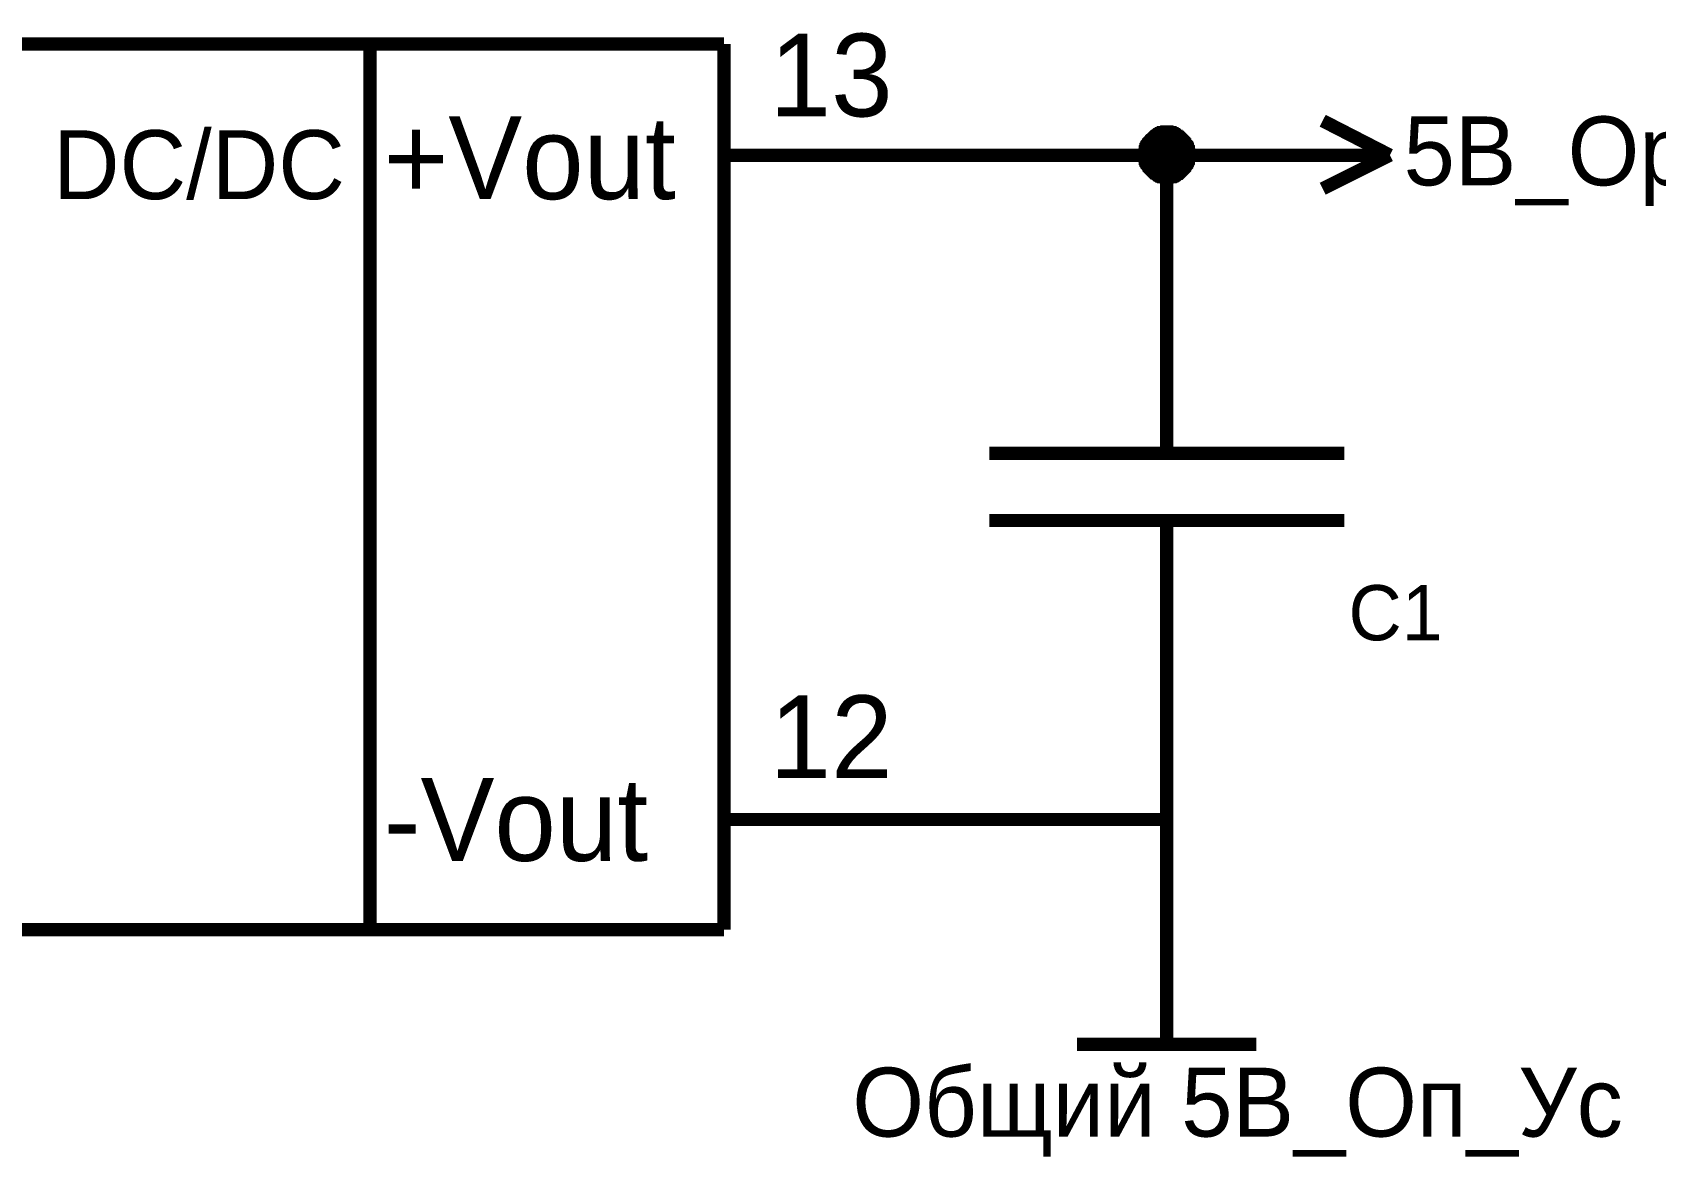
# Model space of a CAD drawing. Header units: millimetres. Extents: x 0 to 567, y 0 to 399.
# Drawn here: x 99.44 to 136.09, y 159.87 to 185.25 of the extents above; entities that cross this region are included whole.
import ezdxf

# ---------------------------------------------------------------- set-up
doc = ezdxf.new("R2010")
doc.units = ezdxf.units.MM
doc.layers.add('Sheet', color=255, linetype='Continuous')

msp = doc.modelspace()

# ---------------------------------------------------------------- linework, layer by layer
at = {"layer": 'Sheet'}
for points, const_width in [([(115.054, 184.992), (90.059, 184.992)], 0.3), ([(107.06, 164.991), (107.06, 184.992)], 0.3), ([(115.054, 164.991), (115.054, 184.992)], 0.3), ([(130.09, 182.482), (128.573, 183.261)], 0.3), ([(124.546, 182.482), (124.546, 182.502), (124.546, 182.541), (124.546, 182.56), (124.566, 182.58), (124.566, 182.619), (124.566, 182.638), (124.585, 182.657), (124.585, 182.696), (124.605, 182.716), (124.605, 182.735), (124.624, 182.755), (124.644, 182.774), (124.644, 182.794), (124.663, 182.813), (124.682, 182.833), (124.702, 182.852), (124.721, 182.871), (124.741, 182.891), (124.76, 182.91), (124.78, 182.91), (124.799, 182.93), (124.819, 182.949), (124.838, 182.949), (124.857, 182.969), (124.877, 182.969), (124.896, 182.988), (124.935, 182.988), (124.955, 182.988), (124.974, 183.008), (124.994, 183.008), (125.033, 183.008), (125.052, 183.008)], 0.3), ([(124.546, 182.482), (124.546, 182.502), (124.546, 182.541), (124.546, 182.56), (124.566, 182.58), (124.566, 182.619), (124.566, 182.638), (124.585, 182.657), (124.585, 182.696), (124.605, 182.716), (124.605, 182.735), (124.624, 182.755), (124.644, 182.774), (124.644, 182.794), (124.663, 182.813), (124.682, 182.833), (124.702, 182.852), (124.721, 182.871), (124.741, 182.891), (124.76, 182.91), (124.78, 182.91), (124.799, 182.93), (124.819, 182.949), (124.838, 182.949), (124.857, 182.969), (124.877, 182.969), (124.896, 182.988), (124.935, 182.988), (124.955, 182.988), (124.974, 183.008), (124.994, 183.008), (125.033, 183.008), (125.052, 183.008)], 0.3), ([(124.546, 182.482), (124.546, 182.502), (124.546, 182.541), (124.546, 182.56), (124.566, 182.58), (124.566, 182.619), (124.566, 182.638), (124.585, 182.657), (124.585, 182.696), (124.605, 182.716), (124.605, 182.735), (124.624, 182.755), (124.644, 182.774), (124.644, 182.794), (124.663, 182.813), (124.682, 182.833), (124.702, 182.852), (124.721, 182.871), (124.741, 182.891), (124.76, 182.91), (124.78, 182.91), (124.799, 182.93), (124.819, 182.949), (124.838, 182.949), (124.857, 182.969), (124.877, 182.969), (124.896, 182.988), (124.935, 182.988), (124.955, 182.988), (124.974, 183.008), (124.994, 183.008), (125.033, 183.008), (125.052, 183.008)], 0.3), ([(124.546, 182.482), (124.546, 182.502), (124.546, 182.541), (124.546, 182.56), (124.566, 182.58), (124.566, 182.619), (124.566, 182.638), (124.585, 182.657), (124.585, 182.696), (124.605, 182.716), (124.605, 182.735), (124.624, 182.755), (124.644, 182.774), (124.644, 182.794), (124.663, 182.813), (124.682, 182.833), (124.702, 182.852), (124.721, 182.871), (124.741, 182.891), (124.76, 182.91), (124.78, 182.91), (124.799, 182.93), (124.819, 182.949), (124.838, 182.949), (124.857, 182.969), (124.877, 182.969), (124.896, 182.988), (124.935, 182.988), (124.955, 182.988), (124.974, 183.008), (124.994, 183.008), (125.033, 183.008), (125.052, 183.008)], 0.3), ([(124.546, 182.482), (124.546, 182.502), (124.546, 182.541), (124.546, 182.56), (124.566, 182.58), (124.566, 182.619), (124.566, 182.638), (124.585, 182.657), (124.585, 182.696), (124.605, 182.716), (124.605, 182.735), (124.624, 182.755), (124.644, 182.774), (124.644, 182.794), (124.663, 182.813), (124.682, 182.833), (124.702, 182.852), (124.721, 182.871), (124.741, 182.891), (124.76, 182.91), (124.78, 182.91), (124.799, 182.93), (124.819, 182.949), (124.838, 182.949), (124.857, 182.969), (124.877, 182.969), (124.896, 182.988), (124.935, 182.988), (124.955, 182.988), (124.974, 183.008), (124.994, 183.008), (125.033, 183.008), (125.052, 183.008)], 0.0991), ([(124.546, 182.482), (124.546, 182.502), (124.546, 182.541), (124.546, 182.56), (124.566, 182.58), (124.566, 182.619), (124.566, 182.638), (124.585, 182.657), (124.585, 182.696), (124.605, 182.716), (124.605, 182.735), (124.624, 182.755), (124.644, 182.774), (124.644, 182.794), (124.663, 182.813), (124.682, 182.833), (124.702, 182.852), (124.721, 182.871), (124.741, 182.891), (124.76, 182.91), (124.78, 182.91), (124.799, 182.93), (124.819, 182.949), (124.838, 182.949), (124.857, 182.969), (124.877, 182.969), (124.896, 182.988), (124.935, 182.988), (124.955, 182.988), (124.974, 183.008), (124.994, 183.008), (125.033, 183.008), (125.052, 183.008)], 0.0991), ([(124.546, 182.482), (124.546, 182.502), (124.546, 182.541), (124.546, 182.56), (124.566, 182.58), (124.566, 182.619), (124.566, 182.638), (124.585, 182.657), (124.585, 182.696), (124.605, 182.716), (124.605, 182.735), (124.624, 182.755), (124.644, 182.774), (124.644, 182.794), (124.663, 182.813), (124.682, 182.833), (124.702, 182.852), (124.721, 182.871), (124.741, 182.891), (124.76, 182.91), (124.78, 182.91), (124.799, 182.93), (124.819, 182.949), (124.838, 182.949), (124.857, 182.969), (124.877, 182.969), (124.896, 182.988), (124.935, 182.988), (124.955, 182.988), (124.974, 183.008), (124.994, 183.008), (125.033, 183.008), (125.052, 183.008)], 0.0991), ([(124.546, 182.482), (124.546, 182.502), (124.546, 182.541), (124.546, 182.56), (124.566, 182.58), (124.566, 182.619), (124.566, 182.638), (124.585, 182.657), (124.585, 182.696), (124.605, 182.716), (124.605, 182.735), (124.624, 182.755), (124.644, 182.774), (124.644, 182.794), (124.663, 182.813), (124.682, 182.833), (124.702, 182.852), (124.721, 182.871), (124.741, 182.891), (124.76, 182.91), (124.78, 182.91), (124.799, 182.93), (124.819, 182.949), (124.838, 182.949), (124.857, 182.969), (124.877, 182.969), (124.896, 182.988), (124.935, 182.988), (124.955, 182.988), (124.974, 183.008), (124.994, 183.008), (125.033, 183.008), (125.052, 183.008)], 0.0991), ([(125.052, 183.008), (125.052, 183.008)], 0.3), ([(125.052, 183.008), (125.071, 183.008), (125.11, 183.008), (125.13, 183.008), (125.149, 182.988), (125.169, 182.988), (125.208, 182.988), (125.227, 182.969), (125.247, 182.969), (125.266, 182.949), (125.285, 182.949), (125.305, 182.93), (125.324, 182.91), (125.344, 182.91), (125.363, 182.891), (125.383, 182.871), (125.402, 182.852), (125.422, 182.833), (125.441, 182.813), (125.46, 182.794), (125.46, 182.774), (125.48, 182.755), (125.499, 182.735), (125.499, 182.716), (125.519, 182.696), (125.519, 182.657), (125.538, 182.638), (125.538, 182.619), (125.538, 182.58), (125.558, 182.56), (125.558, 182.541), (125.558, 182.502), (125.558, 182.482)], 0.3), ([(125.052, 183.008), (125.052, 183.008)], 0.3), ([(125.052, 183.008), (125.071, 183.008), (125.11, 183.008), (125.13, 183.008), (125.149, 182.988), (125.169, 182.988), (125.208, 182.988), (125.227, 182.969), (125.247, 182.969), (125.266, 182.949), (125.285, 182.949), (125.305, 182.93), (125.324, 182.91), (125.344, 182.91), (125.363, 182.891), (125.383, 182.871), (125.402, 182.852), (125.422, 182.833), (125.441, 182.813), (125.46, 182.794), (125.46, 182.774), (125.48, 182.755), (125.499, 182.735), (125.499, 182.716), (125.519, 182.696), (125.519, 182.657), (125.538, 182.638), (125.538, 182.619), (125.538, 182.58), (125.558, 182.56), (125.558, 182.541), (125.558, 182.502), (125.558, 182.482)], 0.3), ([(125.052, 183.008), (125.052, 183.008)], 0.3), ([(125.052, 183.008), (125.071, 183.008), (125.11, 183.008), (125.13, 183.008), (125.149, 182.988), (125.169, 182.988), (125.208, 182.988), (125.227, 182.969), (125.247, 182.969), (125.266, 182.949), (125.285, 182.949), (125.305, 182.93), (125.324, 182.91), (125.344, 182.91), (125.363, 182.891), (125.383, 182.871), (125.402, 182.852), (125.422, 182.833), (125.441, 182.813), (125.46, 182.794), (125.46, 182.774), (125.48, 182.755), (125.499, 182.735), (125.499, 182.716), (125.519, 182.696), (125.519, 182.657), (125.538, 182.638), (125.538, 182.619), (125.538, 182.58), (125.558, 182.56), (125.558, 182.541), (125.558, 182.502), (125.558, 182.482)], 0.3), ([(125.052, 183.008), (125.052, 183.008)], 0.3), ([(125.052, 183.008), (125.071, 183.008), (125.11, 183.008), (125.13, 183.008), (125.149, 182.988), (125.169, 182.988), (125.208, 182.988), (125.227, 182.969), (125.247, 182.969), (125.266, 182.949), (125.285, 182.949), (125.305, 182.93), (125.324, 182.91), (125.344, 182.91), (125.363, 182.891), (125.383, 182.871), (125.402, 182.852), (125.422, 182.833), (125.441, 182.813), (125.46, 182.794), (125.46, 182.774), (125.48, 182.755), (125.499, 182.735), (125.499, 182.716), (125.519, 182.696), (125.519, 182.657), (125.538, 182.638), (125.538, 182.619), (125.538, 182.58), (125.558, 182.56), (125.558, 182.541), (125.558, 182.502), (125.558, 182.482)], 0.3), ([(125.052, 183.008), (125.052, 183.008)], 0.0991), ([(125.052, 183.008), (125.071, 183.008), (125.11, 183.008), (125.13, 183.008), (125.149, 182.988), (125.169, 182.988), (125.208, 182.988), (125.227, 182.969), (125.247, 182.969), (125.266, 182.949), (125.285, 182.949), (125.305, 182.93), (125.324, 182.91), (125.344, 182.91), (125.363, 182.891), (125.383, 182.871), (125.402, 182.852), (125.422, 182.833), (125.441, 182.813), (125.46, 182.794), (125.46, 182.774), (125.48, 182.755), (125.499, 182.735), (125.499, 182.716), (125.519, 182.696), (125.519, 182.657), (125.538, 182.638), (125.538, 182.619), (125.538, 182.58), (125.558, 182.56), (125.558, 182.541), (125.558, 182.502), (125.558, 182.482)], 0.0991), ([(125.052, 183.008), (125.052, 183.008)], 0.0991), ([(125.052, 183.008), (125.071, 183.008), (125.11, 183.008), (125.13, 183.008), (125.149, 182.988), (125.169, 182.988), (125.208, 182.988), (125.227, 182.969), (125.247, 182.969), (125.266, 182.949), (125.285, 182.949), (125.305, 182.93), (125.324, 182.91), (125.344, 182.91), (125.363, 182.891), (125.383, 182.871), (125.402, 182.852), (125.422, 182.833), (125.441, 182.813), (125.46, 182.794), (125.46, 182.774), (125.48, 182.755), (125.499, 182.735), (125.499, 182.716), (125.519, 182.696), (125.519, 182.657), (125.538, 182.638), (125.538, 182.619), (125.538, 182.58), (125.558, 182.56), (125.558, 182.541), (125.558, 182.502), (125.558, 182.482)], 0.0991), ([(125.052, 183.008), (125.052, 183.008)], 0.0991), ([(125.052, 183.008), (125.071, 183.008), (125.11, 183.008), (125.13, 183.008), (125.149, 182.988), (125.169, 182.988), (125.208, 182.988), (125.227, 182.969), (125.247, 182.969), (125.266, 182.949), (125.285, 182.949), (125.305, 182.93), (125.324, 182.91), (125.344, 182.91), (125.363, 182.891), (125.383, 182.871), (125.402, 182.852), (125.422, 182.833), (125.441, 182.813), (125.46, 182.794), (125.46, 182.774), (125.48, 182.755), (125.499, 182.735), (125.499, 182.716), (125.519, 182.696), (125.519, 182.657), (125.538, 182.638), (125.538, 182.619), (125.538, 182.58), (125.558, 182.56), (125.558, 182.541), (125.558, 182.502), (125.558, 182.482)], 0.0991), ([(125.052, 183.008), (125.052, 183.008)], 0.0991), ([(125.052, 183.008), (125.071, 183.008), (125.11, 183.008), (125.13, 183.008), (125.149, 182.988), (125.169, 182.988), (125.208, 182.988), (125.227, 182.969), (125.247, 182.969), (125.266, 182.949), (125.285, 182.949), (125.305, 182.93), (125.324, 182.91), (125.344, 182.91), (125.363, 182.891), (125.383, 182.871), (125.402, 182.852), (125.422, 182.833), (125.441, 182.813), (125.46, 182.794), (125.46, 182.774), (125.48, 182.755), (125.499, 182.735), (125.499, 182.716), (125.519, 182.696), (125.519, 182.657), (125.538, 182.638), (125.538, 182.619), (125.538, 182.58), (125.558, 182.56), (125.558, 182.541), (125.558, 182.502), (125.558, 182.482)], 0.0991), ([(115.054, 182.482), (120.053, 182.482)], 0.3), ([(120.053, 182.482), (125.052, 182.482), (125.052, 182.482), (125.052, 179.992), (125.052, 179.992)], 0.3), ([(125.052, 181.976), (125.033, 181.976), (124.994, 181.976), (124.974, 181.976), (124.955, 181.996), (124.935, 181.996), (124.896, 181.996), (124.877, 182.015), (124.857, 182.015), (124.838, 182.035), (124.819, 182.035), (124.799, 182.054), (124.78, 182.074), (124.76, 182.074), (124.741, 182.093), (124.721, 182.113), (124.702, 182.132), (124.682, 182.152), (124.663, 182.171), (124.644, 182.19), (124.644, 182.21), (124.624, 182.229), (124.605, 182.249), (124.605, 182.268), (124.585, 182.288), (124.585, 182.307), (124.566, 182.327), (124.566, 182.366), (124.566, 182.385), (124.546, 182.404), (124.546, 182.424), (124.546, 182.463), (124.546, 182.482)], 0.3), ([(124.546, 182.482), (124.546, 182.482)], 0.3), ([(125.052, 181.976), (125.033, 181.976), (124.994, 181.976), (124.974, 181.976), (124.955, 181.996), (124.935, 181.996), (124.896, 181.996), (124.877, 182.015), (124.857, 182.015), (124.838, 182.035), (124.819, 182.035), (124.799, 182.054), (124.78, 182.074), (124.76, 182.074), (124.741, 182.093), (124.721, 182.113), (124.702, 182.132), (124.682, 182.152), (124.663, 182.171), (124.644, 182.19), (124.644, 182.21), (124.624, 182.229), (124.605, 182.249), (124.605, 182.268), (124.585, 182.288), (124.585, 182.307), (124.566, 182.327), (124.566, 182.366), (124.566, 182.385), (124.546, 182.404), (124.546, 182.424), (124.546, 182.463), (124.546, 182.482)], 0.3), ([(124.546, 182.482), (124.546, 182.482)], 0.3), ([(125.052, 181.976), (125.033, 181.976), (124.994, 181.976), (124.974, 181.976), (124.955, 181.996), (124.935, 181.996), (124.896, 181.996), (124.877, 182.015), (124.857, 182.015), (124.838, 182.035), (124.819, 182.035), (124.799, 182.054), (124.78, 182.074), (124.76, 182.074), (124.741, 182.093), (124.721, 182.113), (124.702, 182.132), (124.682, 182.152), (124.663, 182.171), (124.644, 182.19), (124.644, 182.21), (124.624, 182.229), (124.605, 182.249), (124.605, 182.268), (124.585, 182.288), (124.585, 182.307), (124.566, 182.327), (124.566, 182.366), (124.566, 182.385), (124.546, 182.404), (124.546, 182.424), (124.546, 182.463), (124.546, 182.482)], 0.3), ([(124.546, 182.482), (124.546, 182.482)], 0.3), ([(125.052, 181.976), (125.033, 181.976), (124.994, 181.976), (124.974, 181.976), (124.955, 181.996), (124.935, 181.996), (124.896, 181.996), (124.877, 182.015), (124.857, 182.015), (124.838, 182.035), (124.819, 182.035), (124.799, 182.054), (124.78, 182.074), (124.76, 182.074), (124.741, 182.093), (124.721, 182.113), (124.702, 182.132), (124.682, 182.152), (124.663, 182.171), (124.644, 182.19), (124.644, 182.21), (124.624, 182.229), (124.605, 182.249), (124.605, 182.268), (124.585, 182.288), (124.585, 182.307), (124.566, 182.327), (124.566, 182.366), (124.566, 182.385), (124.546, 182.404), (124.546, 182.424), (124.546, 182.463), (124.546, 182.482)], 0.3), ([(124.546, 182.482), (124.546, 182.482)], 0.3), ([(125.052, 181.976), (125.033, 181.976), (124.994, 181.976), (124.974, 181.976), (124.955, 181.996), (124.935, 181.996), (124.896, 181.996), (124.877, 182.015), (124.857, 182.015), (124.838, 182.035), (124.819, 182.035), (124.799, 182.054), (124.78, 182.074), (124.76, 182.074), (124.741, 182.093), (124.721, 182.113), (124.702, 182.132), (124.682, 182.152), (124.663, 182.171), (124.644, 182.19), (124.644, 182.21), (124.624, 182.229), (124.605, 182.249), (124.605, 182.268), (124.585, 182.288), (124.585, 182.307), (124.566, 182.327), (124.566, 182.366), (124.566, 182.385), (124.546, 182.404), (124.546, 182.424), (124.546, 182.463), (124.546, 182.482)], 0.0991), ([(124.546, 182.482), (124.546, 182.482)], 0.0991), ([(125.052, 181.976), (125.033, 181.976), (124.994, 181.976), (124.974, 181.976), (124.955, 181.996), (124.935, 181.996), (124.896, 181.996), (124.877, 182.015), (124.857, 182.015), (124.838, 182.035), (124.819, 182.035), (124.799, 182.054), (124.78, 182.074), (124.76, 182.074), (124.741, 182.093), (124.721, 182.113), (124.702, 182.132), (124.682, 182.152), (124.663, 182.171), (124.644, 182.19), (124.644, 182.21), (124.624, 182.229), (124.605, 182.249), (124.605, 182.268), (124.585, 182.288), (124.585, 182.307), (124.566, 182.327), (124.566, 182.366), (124.566, 182.385), (124.546, 182.404), (124.546, 182.424), (124.546, 182.463), (124.546, 182.482)], 0.0991), ([(124.546, 182.482), (124.546, 182.482)], 0.0991), ([(125.052, 181.976), (125.033, 181.976), (124.994, 181.976), (124.974, 181.976), (124.955, 181.996), (124.935, 181.996), (124.896, 181.996), (124.877, 182.015), (124.857, 182.015), (124.838, 182.035), (124.819, 182.035), (124.799, 182.054), (124.78, 182.074), (124.76, 182.074), (124.741, 182.093), (124.721, 182.113), (124.702, 182.132), (124.682, 182.152), (124.663, 182.171), (124.644, 182.19), (124.644, 182.21), (124.624, 182.229), (124.605, 182.249), (124.605, 182.268), (124.585, 182.288), (124.585, 182.307), (124.566, 182.327), (124.566, 182.366), (124.566, 182.385), (124.546, 182.404), (124.546, 182.424), (124.546, 182.463), (124.546, 182.482)], 0.0991), ([(124.546, 182.482), (124.546, 182.482)], 0.0991), ([(125.052, 181.976), (125.033, 181.976), (124.994, 181.976), (124.974, 181.976), (124.955, 181.996), (124.935, 181.996), (124.896, 181.996), (124.877, 182.015), (124.857, 182.015), (124.838, 182.035), (124.819, 182.035), (124.799, 182.054), (124.78, 182.074), (124.76, 182.074), (124.741, 182.093), (124.721, 182.113), (124.702, 182.132), (124.682, 182.152), (124.663, 182.171), (124.644, 182.19), (124.644, 182.21), (124.624, 182.229), (124.605, 182.249), (124.605, 182.268), (124.585, 182.288), (124.585, 182.307), (124.566, 182.327), (124.566, 182.366), (124.566, 182.385), (124.546, 182.404), (124.546, 182.424), (124.546, 182.463), (124.546, 182.482)], 0.0991), ([(124.546, 182.482), (124.546, 182.482)], 0.0991), ([(127.542, 182.482), (125.052, 182.482)], 0.3), ([(125.558, 182.482), (125.558, 182.463), (125.558, 182.424), (125.558, 182.404), (125.538, 182.385), (125.538, 182.366), (125.538, 182.327), (125.519, 182.307), (125.519, 182.288), (125.499, 182.268), (125.499, 182.249), (125.48, 182.229), (125.46, 182.21), (125.46, 182.19), (125.441, 182.171), (125.422, 182.152), (125.402, 182.132), (125.383, 182.113), (125.363, 182.093), (125.344, 182.074), (125.324, 182.074), (125.305, 182.054), (125.285, 182.035), (125.266, 182.035), (125.247, 182.015), (125.227, 182.015), (125.208, 181.996), (125.169, 181.996), (125.149, 181.996), (125.13, 181.976), (125.11, 181.976), (125.071, 181.976), (125.052, 181.976)], 0.3), ([(125.558, 182.482), (125.558, 182.463), (125.558, 182.424), (125.558, 182.404), (125.538, 182.385), (125.538, 182.366), (125.538, 182.327), (125.519, 182.307), (125.519, 182.288), (125.499, 182.268), (125.499, 182.249), (125.48, 182.229), (125.46, 182.21), (125.46, 182.19), (125.441, 182.171), (125.422, 182.152), (125.402, 182.132), (125.383, 182.113), (125.363, 182.093), (125.344, 182.074), (125.324, 182.074), (125.305, 182.054), (125.285, 182.035), (125.266, 182.035), (125.247, 182.015), (125.227, 182.015), (125.208, 181.996), (125.169, 181.996), (125.149, 181.996), (125.13, 181.976), (125.11, 181.976), (125.071, 181.976), (125.052, 181.976)], 0.3), ([(125.558, 182.482), (125.558, 182.463), (125.558, 182.424), (125.558, 182.404), (125.538, 182.385), (125.538, 182.366), (125.538, 182.327), (125.519, 182.307), (125.519, 182.288), (125.499, 182.268), (125.499, 182.249), (125.48, 182.229), (125.46, 182.21), (125.46, 182.19), (125.441, 182.171), (125.422, 182.152), (125.402, 182.132), (125.383, 182.113), (125.363, 182.093), (125.344, 182.074), (125.324, 182.074), (125.305, 182.054), (125.285, 182.035), (125.266, 182.035), (125.247, 182.015), (125.227, 182.015), (125.208, 181.996), (125.169, 181.996), (125.149, 181.996), (125.13, 181.976), (125.11, 181.976), (125.071, 181.976), (125.052, 181.976)], 0.3), ([(125.558, 182.482), (125.558, 182.463), (125.558, 182.424), (125.558, 182.404), (125.538, 182.385), (125.538, 182.366), (125.538, 182.327), (125.519, 182.307), (125.519, 182.288), (125.499, 182.268), (125.499, 182.249), (125.48, 182.229), (125.46, 182.21), (125.46, 182.19), (125.441, 182.171), (125.422, 182.152), (125.402, 182.132), (125.383, 182.113), (125.363, 182.093), (125.344, 182.074), (125.324, 182.074), (125.305, 182.054), (125.285, 182.035), (125.266, 182.035), (125.247, 182.015), (125.227, 182.015), (125.208, 181.996), (125.169, 181.996), (125.149, 181.996), (125.13, 181.976), (125.11, 181.976), (125.071, 181.976), (125.052, 181.976)], 0.3), ([(125.558, 182.482), (125.558, 182.463), (125.558, 182.424), (125.558, 182.404), (125.538, 182.385), (125.538, 182.366), (125.538, 182.327), (125.519, 182.307), (125.519, 182.288), (125.499, 182.268), (125.499, 182.249), (125.48, 182.229), (125.46, 182.21), (125.46, 182.19), (125.441, 182.171), (125.422, 182.152), (125.402, 182.132), (125.383, 182.113), (125.363, 182.093), (125.344, 182.074), (125.324, 182.074), (125.305, 182.054), (125.285, 182.035), (125.266, 182.035), (125.247, 182.015), (125.227, 182.015), (125.208, 181.996), (125.169, 181.996), (125.149, 181.996), (125.13, 181.976), (125.11, 181.976), (125.071, 181.976), (125.052, 181.976)], 0.0991), ([(125.558, 182.482), (125.558, 182.463), (125.558, 182.424), (125.558, 182.404), (125.538, 182.385), (125.538, 182.366), (125.538, 182.327), (125.519, 182.307), (125.519, 182.288), (125.499, 182.268), (125.499, 182.249), (125.48, 182.229), (125.46, 182.21), (125.46, 182.19), (125.441, 182.171), (125.422, 182.152), (125.402, 182.132), (125.383, 182.113), (125.363, 182.093), (125.344, 182.074), (125.324, 182.074), (125.305, 182.054), (125.285, 182.035), (125.266, 182.035), (125.247, 182.015), (125.227, 182.015), (125.208, 181.996), (125.169, 181.996), (125.149, 181.996), (125.13, 181.976), (125.11, 181.976), (125.071, 181.976), (125.052, 181.976)], 0.0991), ([(125.558, 182.482), (125.558, 182.463), (125.558, 182.424), (125.558, 182.404), (125.538, 182.385), (125.538, 182.366), (125.538, 182.327), (125.519, 182.307), (125.519, 182.288), (125.499, 182.268), (125.499, 182.249), (125.48, 182.229), (125.46, 182.21), (125.46, 182.19), (125.441, 182.171), (125.422, 182.152), (125.402, 182.132), (125.383, 182.113), (125.363, 182.093), (125.344, 182.074), (125.324, 182.074), (125.305, 182.054), (125.285, 182.035), (125.266, 182.035), (125.247, 182.015), (125.227, 182.015), (125.208, 181.996), (125.169, 181.996), (125.149, 181.996), (125.13, 181.976), (125.11, 181.976), (125.071, 181.976), (125.052, 181.976)], 0.0991), ([(125.558, 182.482), (125.558, 182.463), (125.558, 182.424), (125.558, 182.404), (125.538, 182.385), (125.538, 182.366), (125.538, 182.327), (125.519, 182.307), (125.519, 182.288), (125.499, 182.268), (125.499, 182.249), (125.48, 182.229), (125.46, 182.21), (125.46, 182.19), (125.441, 182.171), (125.422, 182.152), (125.402, 182.132), (125.383, 182.113), (125.363, 182.093), (125.344, 182.074), (125.324, 182.074), (125.305, 182.054), (125.285, 182.035), (125.266, 182.035), (125.247, 182.015), (125.227, 182.015), (125.208, 181.996), (125.169, 181.996), (125.149, 181.996), (125.13, 181.976), (125.11, 181.976), (125.071, 181.976), (125.052, 181.976)], 0.0991), ([(125.558, 182.482), (125.558, 182.482), (125.558, 182.482), (125.558, 182.482), (125.558, 182.482), (125.558, 182.482), (125.558, 182.482), (125.558, 182.482), (125.558, 182.482), (125.558, 182.482), (125.558, 182.482), (125.558, 182.482), (125.558, 182.482), (125.558, 182.482), (125.558, 182.482), (125.558, 182.482), (125.558, 182.482), (125.558, 182.482), (125.558, 182.482), (125.558, 182.482), (125.558, 182.482), (125.558, 182.482), (125.558, 182.482), (125.558, 182.482), (125.558, 182.482), (125.558, 182.482), (125.558, 182.482), (125.558, 182.482), (125.558, 182.482), (125.558, 182.482), (125.558, 182.482), (125.558, 182.482), (125.558, 182.482)], 0.3), ([(125.558, 182.482), (125.558, 182.482)], 0.3), ([(125.558, 182.482), (125.558, 182.482), (125.558, 182.482), (125.558, 182.482), (125.558, 182.482), (125.558, 182.482), (125.558, 182.482), (125.558, 182.482), (125.558, 182.482), (125.558, 182.482), (125.558, 182.482), (125.558, 182.482), (125.558, 182.482), (125.558, 182.482), (125.558, 182.482), (125.558, 182.482), (125.558, 182.482), (125.558, 182.482), (125.558, 182.482), (125.558, 182.482), (125.558, 182.482), (125.558, 182.482), (125.558, 182.482), (125.558, 182.482), (125.558, 182.482), (125.558, 182.482), (125.558, 182.482), (125.558, 182.482), (125.558, 182.482), (125.558, 182.482), (125.558, 182.482), (125.558, 182.482), (125.558, 182.482)], 0.3), ([(125.558, 182.482), (125.558, 182.482)], 0.3), ([(125.558, 182.482), (125.558, 182.482), (125.558, 182.482), (125.558, 182.482), (125.558, 182.482), (125.558, 182.482), (125.558, 182.482), (125.558, 182.482), (125.558, 182.482), (125.558, 182.482), (125.558, 182.482), (125.558, 182.482), (125.558, 182.482), (125.558, 182.482), (125.558, 182.482), (125.558, 182.482), (125.558, 182.482), (125.558, 182.482), (125.558, 182.482), (125.558, 182.482), (125.558, 182.482), (125.558, 182.482), (125.558, 182.482), (125.558, 182.482), (125.558, 182.482), (125.558, 182.482), (125.558, 182.482), (125.558, 182.482), (125.558, 182.482), (125.558, 182.482), (125.558, 182.482), (125.558, 182.482), (125.558, 182.482)], 0.3), ([(125.558, 182.482), (125.558, 182.482)], 0.3), ([(125.558, 182.482), (125.558, 182.482), (125.558, 182.482), (125.558, 182.482), (125.558, 182.482), (125.558, 182.482), (125.558, 182.482), (125.558, 182.482), (125.558, 182.482), (125.558, 182.482), (125.558, 182.482), (125.558, 182.482), (125.558, 182.482), (125.558, 182.482), (125.558, 182.482), (125.558, 182.482), (125.558, 182.482), (125.558, 182.482), (125.558, 182.482), (125.558, 182.482), (125.558, 182.482), (125.558, 182.482), (125.558, 182.482), (125.558, 182.482), (125.558, 182.482), (125.558, 182.482), (125.558, 182.482), (125.558, 182.482), (125.558, 182.482), (125.558, 182.482), (125.558, 182.482), (125.558, 182.482), (125.558, 182.482)], 0.3), ([(125.558, 182.482), (125.558, 182.482)], 0.3), ([(125.558, 182.482), (125.558, 182.482), (125.558, 182.482), (125.558, 182.482), (125.558, 182.482), (125.558, 182.482), (125.558, 182.482), (125.558, 182.482), (125.558, 182.482), (125.558, 182.482), (125.558, 182.482), (125.558, 182.482), (125.558, 182.482), (125.558, 182.482), (125.558, 182.482), (125.558, 182.482), (125.558, 182.482), (125.558, 182.482), (125.558, 182.482), (125.558, 182.482), (125.558, 182.482), (125.558, 182.482), (125.558, 182.482), (125.558, 182.482), (125.558, 182.482), (125.558, 182.482), (125.558, 182.482), (125.558, 182.482), (125.558, 182.482), (125.558, 182.482), (125.558, 182.482), (125.558, 182.482), (125.558, 182.482)], 0.0991), ([(125.558, 182.482), (125.558, 182.482)], 0.0991), ([(125.558, 182.482), (125.558, 182.482), (125.558, 182.482), (125.558, 182.482), (125.558, 182.482), (125.558, 182.482), (125.558, 182.482), (125.558, 182.482), (125.558, 182.482), (125.558, 182.482), (125.558, 182.482), (125.558, 182.482), (125.558, 182.482), (125.558, 182.482), (125.558, 182.482), (125.558, 182.482), (125.558, 182.482), (125.558, 182.482), (125.558, 182.482), (125.558, 182.482), (125.558, 182.482), (125.558, 182.482), (125.558, 182.482), (125.558, 182.482), (125.558, 182.482), (125.558, 182.482), (125.558, 182.482), (125.558, 182.482), (125.558, 182.482), (125.558, 182.482), (125.558, 182.482), (125.558, 182.482), (125.558, 182.482)], 0.0991), ([(125.558, 182.482), (125.558, 182.482)], 0.0991), ([(125.558, 182.482), (125.558, 182.482), (125.558, 182.482), (125.558, 182.482), (125.558, 182.482), (125.558, 182.482), (125.558, 182.482), (125.558, 182.482), (125.558, 182.482), (125.558, 182.482), (125.558, 182.482), (125.558, 182.482), (125.558, 182.482), (125.558, 182.482), (125.558, 182.482), (125.558, 182.482), (125.558, 182.482), (125.558, 182.482), (125.558, 182.482), (125.558, 182.482), (125.558, 182.482), (125.558, 182.482), (125.558, 182.482), (125.558, 182.482), (125.558, 182.482), (125.558, 182.482), (125.558, 182.482), (125.558, 182.482), (125.558, 182.482), (125.558, 182.482), (125.558, 182.482), (125.558, 182.482), (125.558, 182.482)], 0.0991), ([(125.558, 182.482), (125.558, 182.482)], 0.0991), ([(125.558, 182.482), (125.558, 182.482), (125.558, 182.482), (125.558, 182.482), (125.558, 182.482), (125.558, 182.482), (125.558, 182.482), (125.558, 182.482), (125.558, 182.482), (125.558, 182.482), (125.558, 182.482), (125.558, 182.482), (125.558, 182.482), (125.558, 182.482), (125.558, 182.482), (125.558, 182.482), (125.558, 182.482), (125.558, 182.482), (125.558, 182.482), (125.558, 182.482), (125.558, 182.482), (125.558, 182.482), (125.558, 182.482), (125.558, 182.482), (125.558, 182.482), (125.558, 182.482), (125.558, 182.482), (125.558, 182.482), (125.558, 182.482), (125.558, 182.482), (125.558, 182.482), (125.558, 182.482), (125.558, 182.482)], 0.0991), ([(125.558, 182.482), (125.558, 182.482)], 0.0991), ([(127.542, 182.482), (130.09, 182.482)], 0.3), ([(130.09, 182.482), (128.573, 181.724)], 0.3), ([(125.052, 175.75), (125.052, 179.992)], 0.3), ([(121.045, 175.75), (129.059, 175.75)], 0.3), ([(121.045, 174.233), (129.059, 174.233)], 0.3), ([(125.052, 174.233), (125.052, 169.991)], 0.3), ([(125.052, 169.991), (125.052, 167.481)], 0.3), ([(115.054, 167.481), (120.053, 167.481)], 0.3), ([(120.053, 167.481), (125.052, 167.481)], 0.3), ([(125.052, 167.481), (125.052, 162.403)], 0.3), ([(90.059, 164.991), (115.054, 164.991)], 0.3), ([(123.029, 162.403), (127.075, 162.403)], 0.3)]:
    msp.add_lwpolyline(points, dxfattribs=dict(at, const_width=const_width))
at = {"layer": 'Sheet', "const_width": 0.508}
msp.add_lwpolyline([(124.746, 182.5, 1), (125.254, 182.5, 1)], format="xyb", close=True, dxfattribs=at)

# ---------------------------------------------------------------- texts
at = {"layer": 'Sheet'}
for s, height, p in [('13', 1.8678, (116.085, 183.358)), ('+Vout', 1.8678, (107.371, 181.49)), ('5В_Op_Amp', 1.5565, (130.401, 181.801)), ('DC/DC', 1.5565, (99.902, 181.49)), ('C1', 1.2452, (129.156, 171.528)), ('12', 1.8678, (116.085, 168.415)), ('-Vout', 1.8678, (107.371, 166.547)), ('Общий 5В_Оп_Ус', 1.55652, (117.952, 160.321))]:
    msp.add_text(s, height=height, dxfattribs=at).set_placement(p)

doc.saveas('drawing.dxf')
